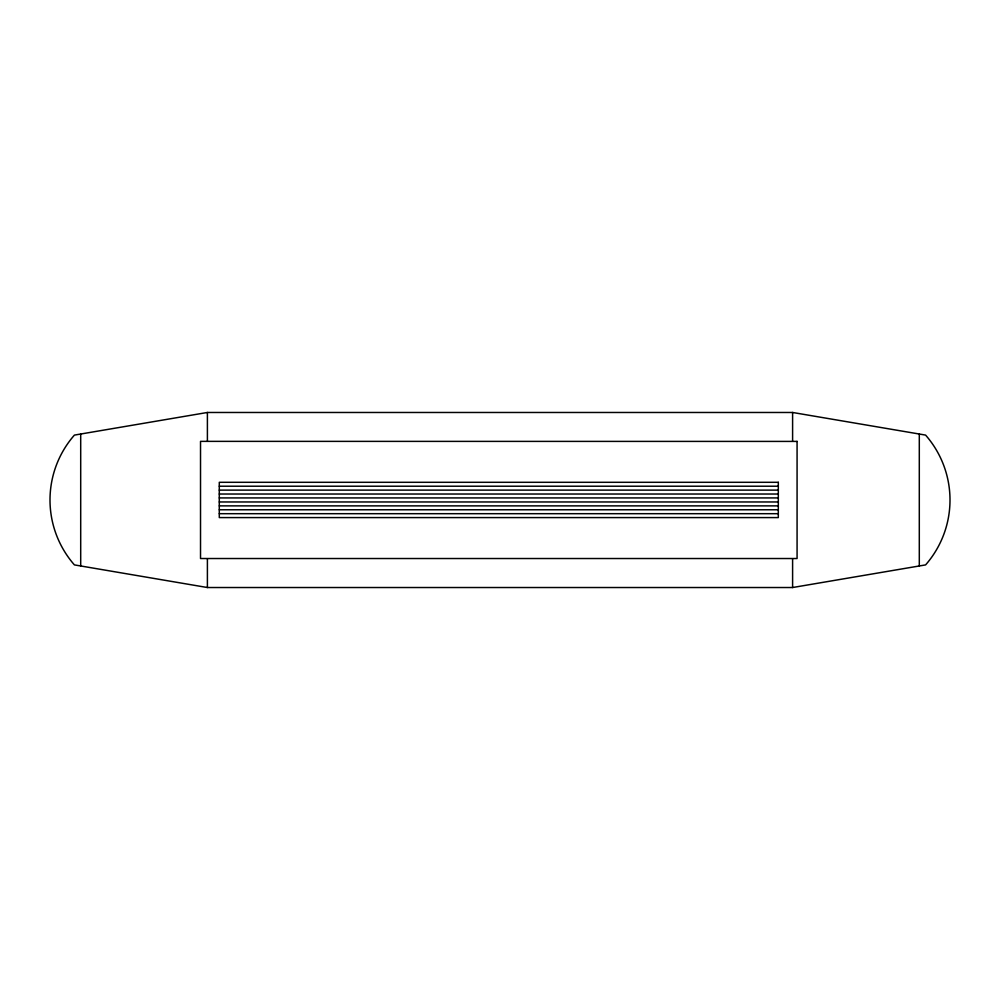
<?xml version="1.0" encoding="UTF-8"?>
<svg xmlns="http://www.w3.org/2000/svg" width="1000" height="1000" viewBox="0 0 1000 1000"><rect width="100%" height="100%" fill="white"/><g stroke="black" fill="none" stroke-linecap="round" stroke-linejoin="round"><path stroke-width="1.5" d="M207.4 412.475L74.412 435.1A98.475 98.475 0 0 0 74.412 564.9L207.4 587.525L792.6 587.525L925.588 564.9A98.475 98.475 0 0 0 925.588 435.1L792.6 412.475L207.4 412.475L207.4 441.125M219.288 486.213L778.312 486.213M219.288 490.112L778.312 490.112M219.288 494.025L778.312 494.025M219.288 497.925L778.312 497.925M219.288 501.962L778.312 501.962M219.288 505.875L778.312 505.875M219.288 509.775L778.312 509.775M219.288 513.688L778.312 513.688M919.3 434.2L919.3 565.8M792.6 412.475L792.6 441.125M792.6 558.875L792.6 587.525M207.4 558.875L207.4 587.525M80.7 434.2L80.7 565.8M797.075 441.413L200.525 441.362L200.525 558.525L797.075 558.525L797.075 441.362M778.312 482.3L219.288 482.3L219.288 517.587L778.312 517.587L778.312 482.3"/></g></svg>
